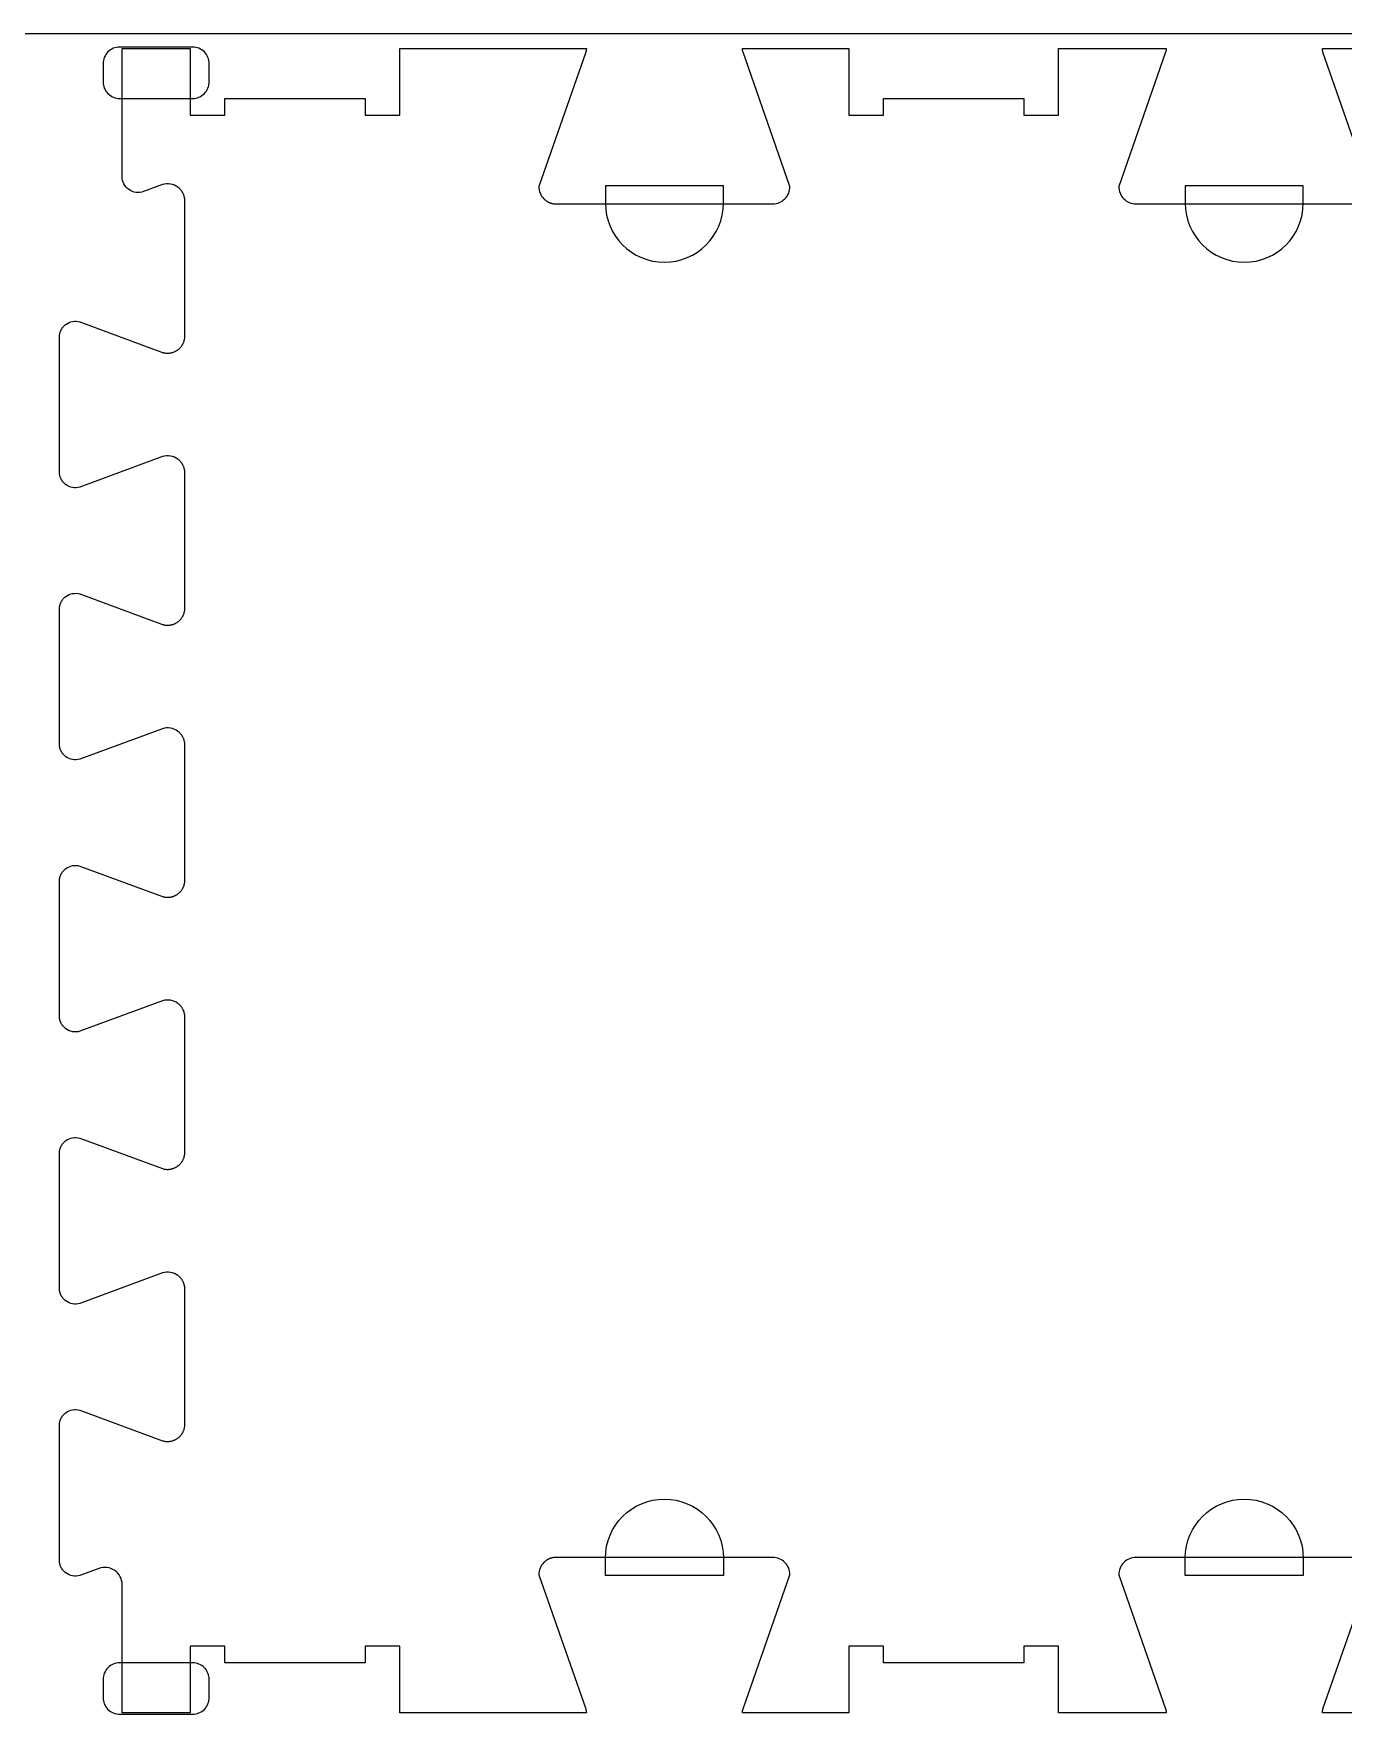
# Model space of a CAD drawing. Extents: x 0 to 4485, y 0 to 17041.
# Drawn here: x 1297 to 1769, y 12605 to 13216 of the extents above; entities that cross this region are included whole.
import ezdxf

# ---------------------------------------------------------------- set-up
doc = ezdxf.new("R2010")
doc.units = 0
for name, color, linetype in [('0_SHEET_SPRUCEPLY_2440X122', 1, 'CONTINUOUS'), ('4_ANYTOOL_CUTTHROUGH_OUTSI', 5, 'CONTINUOUS'), ('5_ANYTOOL_HALF_MILL_9MM_IN', 3, 'CONTINUOUS')]:
    doc.layers.add(name, color=color, linetype=linetype)

msp = doc.modelspace()

# ---------------------------------------------------------------- linework, layer by layer
at = {"layer": '0_SHEET_SPRUCEPLY_2440X122'}
msp.add_lwpolyline([(371.7, 13215.62), (371.7, 11995.62), (2811.7, 11995.62), (2811.7, 13215.62)], close=True, dxfattribs=at)
at = {"layer": '4_ANYTOOL_CUTTHROUGH_OUTSI', "color": 5}
for points in [[(1771.99, 12666.87), (1693.99, 12666.87, 0.414214), (1687.74, 12660.62), (1687.74, 12660.58), (1687.76, 12660.53), (1704.66, 12612.26), (1704.66, 12612.26, -0.061485), (1704.89, 12610.87), (1666.08, 12610.87), (1666.08, 12634.62), (1666.08, 12634.87), (1653.58, 12634.87), (1653.58, 12628.87), (1603.08, 12628.87), (1603.08, 12634.87), (1590.58, 12634.87), (1590.58, 12634.62), (1590.58, 12610.87), (1552.19, 12610.87), (1552.19, 12610.87, -0.061485), (1552.43, 12612.26), (1569.32, 12660.53), (1569.34, 12660.58), (1569.34, 12660.62), (1569.34, 12660.62, 0.414214), (1563.09, 12666.87), (1485.09, 12666.87), (1484.94, 12666.87), (1484.79, 12666.86), (1484.64, 12666.85), (1484.49, 12666.84), (1484.33, 12666.82), (1484.18, 12666.8), (1484.03, 12666.78), (1483.88, 12666.75), (1483.73, 12666.72), (1483.58, 12666.68), (1483.43, 12666.64), (1483.28, 12666.6), (1483.13, 12666.55), (1482.99, 12666.5), (1482.84, 12666.45), (1482.7, 12666.39), (1482.55, 12666.33), (1482.41, 12666.27), (1482.27, 12666.2), (1482.14, 12666.13), (1482, 12666.05), (1481.87, 12665.97), (1481.73, 12665.89), (1481.61, 12665.81), (1481.48, 12665.72), (1481.36, 12665.63), (1481.23, 12665.54), (1481.12, 12665.44), (1481, 12665.34), (1480.89, 12665.24), (1480.78, 12665.14), (1480.67, 12665.04, 0.198912), (1478.84, 12660.62), (1478.84, 12660.58), (1478.85, 12660.53), (1495.75, 12612.26), (1495.75, 12612.26, -0.061485), (1495.98, 12610.87), (1478.52, 12610.87), (1428.77, 12610.87), (1428.77, 12634.87), (1416.27, 12634.87), (1416.27, 12628.87), (1365.77, 12628.87), (1365.77, 12634.87), (1353.27, 12634.87), (1353.27, 12610.87), (1328.77, 12610.87), (1328.77, 12657.01), (1328.77, 12657.01, 0.522088), (1320.35, 12662.87), (1313.55, 12660.36, -0.236725), (1308.47, 12661.25), (1308.35, 12661.35), (1308.22, 12661.45), (1308.09, 12661.56), (1307.97, 12661.67), (1307.85, 12661.79), (1307.74, 12661.9), (1307.62, 12662.03), (1307.51, 12662.15), (1307.41, 12662.28), (1307.3, 12662.42), (1307.2, 12662.55), (1307.11, 12662.69), (1307.02, 12662.84), (1306.93, 12662.98), (1306.85, 12663.13), (1306.77, 12663.28), (1306.69, 12663.44), (1306.62, 12663.59), (1306.56, 12663.75), (1306.5, 12663.91), (1306.44, 12664.07), (1306.39, 12664.23), (1306.35, 12664.39), (1306.31, 12664.56), (1306.27, 12664.72), (1306.24, 12664.88), (1306.21, 12665.05), (1306.19, 12665.21), (1306.18, 12665.38), (1306.17, 12665.54), (1306.16, 12665.7), (1306.16, 12665.86), (1306.16, 12714.37), (1306.16, 12714.53), (1306.17, 12714.7), (1306.18, 12714.86), (1306.19, 12715.02), (1306.21, 12715.19), (1306.24, 12715.35), (1306.27, 12715.52), (1306.31, 12715.68), (1306.35, 12715.84), (1306.39, 12716.01), (1306.44, 12716.17), (1306.5, 12716.33), (1306.56, 12716.49), (1306.62, 12716.64), (1306.69, 12716.8), (1306.77, 12716.95), (1306.85, 12717.1), (1306.93, 12717.25), (1307.02, 12717.4), (1307.11, 12717.54), (1307.21, 12717.68), (1307.3, 12717.82), (1307.41, 12717.95), (1307.51, 12718.08), (1307.62, 12718.21), (1307.74, 12718.33), (1307.85, 12718.45), (1307.97, 12718.57), (1308.1, 12718.68), (1308.22, 12718.78), (1308.35, 12718.89), (1308.47, 12718.98, -0.236725), (1313.55, 12719.88), (1343.33, 12708.88), (1343.33, 12708.88), (1343.33, 12708.88), (1343.5, 12708.83), (1343.68, 12708.79), (1343.85, 12708.75), (1344.02, 12708.71), (1344.2, 12708.68), (1344.38, 12708.66), (1344.56, 12708.64), (1344.74, 12708.63), (1344.93, 12708.62), (1345.11, 12708.61), (1345.29, 12708.62), (1345.48, 12708.62), (1345.66, 12708.64), (1345.85, 12708.66), (1346.03, 12708.68), (1346.21, 12708.71), (1346.39, 12708.74), (1346.58, 12708.78), (1346.75, 12708.83), (1346.93, 12708.88), (1347.11, 12708.94), (1347.28, 12709), (1347.45, 12709.06), (1347.62, 12709.13), (1347.79, 12709.21), (1347.95, 12709.29), (1348.11, 12709.37), (1348.27, 12709.46), (1348.42, 12709.55), (1348.57, 12709.65), (1348.72, 12709.75), (1348.86, 12709.85), (1349, 12709.96), (1349.14, 12710.07), (1349.27, 12710.19), (1349.41, 12710.31), (1349.54, 12710.43), (1349.66, 12710.56), (1349.78, 12710.69), (1349.9, 12710.83), (1350.02, 12710.97), (1350.13, 12711.12), (1350.24, 12711.27), (1350.34, 12711.42), (1350.44, 12711.57), (1350.54, 12711.73), (1350.63, 12711.89), (1350.72, 12712.06), (1350.8, 12712.23), (1350.87, 12712.39), (1350.94, 12712.57), (1351.01, 12712.74), (1351.07, 12712.91), (1351.12, 12713.09), (1351.17, 12713.26), (1351.22, 12713.44), (1351.26, 12713.62), (1351.29, 12713.8), (1351.32, 12713.98), (1351.34, 12714.16), (1351.36, 12714.33), (1351.37, 12714.51), (1351.38, 12714.69), (1351.38, 12714.86), (1351.38, 12763.37), (1351.38, 12763.55), (1351.37, 12763.72), (1351.36, 12763.9), (1351.34, 12764.08), (1351.32, 12764.26), (1351.29, 12764.44), (1351.26, 12764.62), (1351.22, 12764.79), (1351.17, 12764.97), (1351.12, 12765.15), (1351.07, 12765.32), (1351.01, 12765.5), (1350.94, 12765.67), (1350.87, 12765.84), (1350.8, 12766.01), (1350.72, 12766.18), (1350.63, 12766.34), (1350.54, 12766.5), (1350.44, 12766.66), (1350.35, 12766.82), (1350.24, 12766.97), (1350.13, 12767.12), (1350.02, 12767.26), (1349.9, 12767.4), (1349.79, 12767.54), (1349.66, 12767.68), (1349.54, 12767.8), (1349.41, 12767.93), (1349.27, 12768.05), (1349.14, 12768.17), (1349, 12768.28), (1348.86, 12768.39, 0.237079), (1343.33, 12769.36), (1343.33, 12769.35), (1343.32, 12769.35), (1313.55, 12758.36), (1313.55, 12758.36, -0.236725), (1308.47, 12759.25), (1308.35, 12759.35), (1308.22, 12759.45), (1308.1, 12759.56), (1307.97, 12759.67), (1307.85, 12759.79), (1307.74, 12759.9), (1307.62, 12760.03), (1307.51, 12760.15), (1307.41, 12760.28), (1307.3, 12760.42), (1307.21, 12760.55), (1307.11, 12760.69), (1307.02, 12760.84), (1306.93, 12760.98), (1306.85, 12761.13), (1306.77, 12761.28), (1306.69, 12761.44), (1306.62, 12761.59), (1306.56, 12761.75), (1306.5, 12761.91), (1306.44, 12762.07), (1306.39, 12762.23), (1306.35, 12762.39), (1306.31, 12762.56), (1306.27, 12762.72), (1306.24, 12762.88), (1306.21, 12763.05), (1306.19, 12763.21), (1306.18, 12763.38), (1306.17, 12763.54), (1306.16, 12763.7), (1306.16, 12763.86), (1306.16, 12812.37), (1306.16, 12812.53), (1306.17, 12812.7), (1306.18, 12812.86), (1306.19, 12813.02), (1306.22, 12813.19), (1306.24, 12813.35), (1306.27, 12813.52), (1306.31, 12813.68), (1306.35, 12813.84), (1306.39, 12814.01), (1306.44, 12814.17), (1306.5, 12814.33), (1306.56, 12814.49), (1306.63, 12814.64), (1306.69, 12814.8), (1306.77, 12814.95), (1306.85, 12815.1), (1306.93, 12815.25), (1307.02, 12815.4), (1307.11, 12815.54), (1307.21, 12815.68), (1307.31, 12815.82), (1307.41, 12815.95), (1307.51, 12816.08), (1307.63, 12816.21), (1307.74, 12816.33), (1307.85, 12816.45), (1307.97, 12816.57), (1308.1, 12816.68), (1308.22, 12816.78), (1308.35, 12816.89), (1308.47, 12816.98, -0.236725), (1313.55, 12817.88), (1343.33, 12806.88), (1343.33, 12806.88), (1343.33, 12806.88), (1343.5, 12806.83), (1343.68, 12806.79), (1343.85, 12806.75), (1344.03, 12806.71), (1344.2, 12806.68), (1344.38, 12806.66), (1344.56, 12806.64), (1344.74, 12806.63), (1344.93, 12806.62), (1345.11, 12806.61), (1345.29, 12806.62), (1345.48, 12806.62), (1345.66, 12806.64), (1345.85, 12806.66), (1346.03, 12806.68), (1346.21, 12806.71), (1346.4, 12806.74), (1346.58, 12806.78), (1346.76, 12806.83), (1346.93, 12806.88), (1347.11, 12806.94), (1347.28, 12807), (1347.45, 12807.06), (1347.62, 12807.13), (1347.79, 12807.21), (1347.95, 12807.29), (1348.11, 12807.37), (1348.27, 12807.46), (1348.42, 12807.55), (1348.57, 12807.65), (1348.72, 12807.75), (1348.86, 12807.85), (1349, 12807.96), (1349.14, 12808.07), (1349.27, 12808.19), (1349.41, 12808.31), (1349.54, 12808.43), (1349.66, 12808.56), (1349.79, 12808.69), (1349.9, 12808.83), (1350.02, 12808.97), (1350.13, 12809.12), (1350.24, 12809.27), (1350.35, 12809.42), (1350.44, 12809.57), (1350.54, 12809.73), (1350.63, 12809.89), (1350.72, 12810.06), (1350.8, 12810.23), (1350.87, 12810.39), (1350.94, 12810.57), (1351.01, 12810.74), (1351.07, 12810.91), (1351.12, 12811.09), (1351.17, 12811.26), (1351.22, 12811.44), (1351.26, 12811.62), (1351.29, 12811.8), (1351.32, 12811.98), (1351.34, 12812.16), (1351.36, 12812.33), (1351.37, 12812.51), (1351.38, 12812.69), (1351.38, 12812.86), (1351.38, 12861.37), (1351.38, 12861.55), (1351.37, 12861.72), (1351.36, 12861.9), (1351.34, 12862.08), (1351.32, 12862.26), (1351.29, 12862.44), (1351.26, 12862.62), (1351.22, 12862.79), (1351.17, 12862.97), (1351.12, 12863.15), (1351.07, 12863.32), (1351.01, 12863.5), (1350.94, 12863.67), (1350.87, 12863.84), (1350.8, 12864.01), (1350.72, 12864.18), (1350.63, 12864.34), (1350.54, 12864.5), (1350.45, 12864.66), (1350.35, 12864.82), (1350.24, 12864.97), (1350.13, 12865.12), (1350.02, 12865.26), (1349.91, 12865.4), (1349.79, 12865.54), (1349.66, 12865.68), (1349.54, 12865.8), (1349.41, 12865.93), (1349.27, 12866.05), (1349.14, 12866.17), (1349, 12866.28), (1348.86, 12866.39, 0.237079), (1343.34, 12867.36), (1343.33, 12867.35), (1343.32, 12867.35), (1313.55, 12856.36), (1313.55, 12856.36, -0.236725), (1308.47, 12857.25), (1308.35, 12857.35), (1308.22, 12857.45), (1308.1, 12857.56), (1307.97, 12857.67), (1307.85, 12857.79), (1307.74, 12857.9), (1307.63, 12858.03), (1307.51, 12858.15), (1307.41, 12858.28), (1307.31, 12858.42), (1307.21, 12858.55), (1307.11, 12858.69), (1307.02, 12858.84), (1306.93, 12858.98), (1306.85, 12859.13), (1306.77, 12859.28), (1306.69, 12859.44), (1306.63, 12859.59), (1306.56, 12859.75), (1306.5, 12859.91), (1306.44, 12860.07), (1306.39, 12860.23), (1306.35, 12860.39), (1306.31, 12860.56), (1306.27, 12860.72), (1306.24, 12860.88), (1306.22, 12861.05), (1306.19, 12861.21), (1306.18, 12861.38), (1306.17, 12861.54), (1306.16, 12861.7), (1306.16, 12861.86), (1306.16, 12910.37), (1306.16, 12910.53), (1306.17, 12910.7), (1306.18, 12910.86), (1306.19, 12911.02), (1306.22, 12911.19), (1306.24, 12911.35), (1306.27, 12911.52), (1306.31, 12911.68), (1306.35, 12911.84), (1306.39, 12912.01), (1306.45, 12912.17), (1306.5, 12912.33), (1306.56, 12912.49), (1306.63, 12912.64), (1306.7, 12912.8), (1306.77, 12912.95), (1306.85, 12913.1), (1306.93, 12913.25), (1307.02, 12913.4), (1307.11, 12913.54), (1307.21, 12913.68), (1307.31, 12913.82), (1307.41, 12913.95), (1307.52, 12914.08), (1307.63, 12914.21), (1307.74, 12914.33), (1307.86, 12914.45), (1307.97, 12914.57), (1308.1, 12914.68), (1308.22, 12914.78), (1308.35, 12914.89), (1308.48, 12914.98, -0.236725), (1313.55, 12915.88), (1343.33, 12904.88), (1343.34, 12904.88), (1343.34, 12904.88), (1343.5, 12904.83), (1343.68, 12904.79), (1343.85, 12904.75), (1344.03, 12904.71), (1344.2, 12904.68), (1344.38, 12904.66), (1344.56, 12904.64), (1344.74, 12904.63), (1344.93, 12904.62), (1345.11, 12904.61), (1345.3, 12904.62), (1345.48, 12904.62), (1345.66, 12904.64), (1345.85, 12904.66), (1346.03, 12904.68), (1346.21, 12904.71), (1346.4, 12904.74), (1346.58, 12904.78), (1346.76, 12904.83), (1346.93, 12904.88), (1347.11, 12904.94), (1347.28, 12905), (1347.45, 12905.06), (1347.62, 12905.13), (1347.79, 12905.21), (1347.95, 12905.29), (1348.11, 12905.37), (1348.27, 12905.46), (1348.42, 12905.55), (1348.57, 12905.65), (1348.72, 12905.75), (1348.86, 12905.85), (1349, 12905.96), (1349.14, 12906.07), (1349.27, 12906.19), (1349.41, 12906.31), (1349.54, 12906.43), (1349.66, 12906.56), (1349.79, 12906.69), (1349.91, 12906.83), (1350.02, 12906.97), (1350.13, 12907.12), (1350.24, 12907.27), (1350.35, 12907.42), (1350.45, 12907.57), (1350.54, 12907.73), (1350.63, 12907.89), (1350.72, 12908.06), (1350.8, 12908.23), (1350.87, 12908.39), (1350.94, 12908.57), (1351.01, 12908.74), (1351.07, 12908.91), (1351.12, 12909.09), (1351.17, 12909.26), (1351.22, 12909.44), (1351.26, 12909.62), (1351.29, 12909.8), (1351.32, 12909.98), (1351.34, 12910.16), (1351.36, 12910.33), (1351.37, 12910.51), (1351.38, 12910.69), (1351.38, 12910.86), (1351.38, 12959.37), (1351.38, 12959.55), (1351.37, 12959.72), (1351.36, 12959.9), (1351.34, 12960.08), (1351.32, 12960.26), (1351.29, 12960.44), (1351.26, 12960.62), (1351.22, 12960.79), (1351.17, 12960.97), (1351.12, 12961.15), (1351.07, 12961.32), (1351.01, 12961.5), (1350.94, 12961.67), (1350.87, 12961.84), (1350.8, 12962.01), (1350.72, 12962.18), (1350.63, 12962.34), (1350.54, 12962.5), (1350.45, 12962.66), (1350.35, 12962.82), (1350.24, 12962.97), (1350.13, 12963.12), (1350.02, 12963.26), (1349.91, 12963.4), (1349.79, 12963.54), (1349.66, 12963.68), (1349.54, 12963.8), (1349.41, 12963.93), (1349.27, 12964.05), (1349.14, 12964.17), (1349, 12964.28), (1348.86, 12964.39, 0.237079), (1343.34, 12965.36), (1343.33, 12965.35), (1343.32, 12965.35), (1313.55, 12954.36), (1313.55, 12954.36, -0.236725), (1308.48, 12955.25), (1308.35, 12955.35), (1308.22, 12955.45), (1308.1, 12955.56), (1307.97, 12955.67), (1307.86, 12955.79), (1307.74, 12955.9), (1307.63, 12956.03), (1307.52, 12956.15), (1307.41, 12956.28), (1307.31, 12956.42), (1307.21, 12956.55), (1307.11, 12956.69), (1307.02, 12956.84), (1306.93, 12956.98), (1306.85, 12957.13), (1306.77, 12957.28), (1306.7, 12957.44), (1306.63, 12957.59), (1306.56, 12957.75), (1306.5, 12957.91), (1306.45, 12958.07), (1306.39, 12958.23), (1306.35, 12958.39), (1306.31, 12958.56), (1306.27, 12958.72), (1306.24, 12958.88), (1306.22, 12959.05), (1306.19, 12959.21), (1306.18, 12959.38), (1306.17, 12959.54), (1306.16, 12959.7), (1306.16, 12959.86), (1306.16, 13008.37), (1306.16, 13008.53), (1306.17, 13008.7), (1306.18, 13008.86), (1306.2, 13009.02), (1306.22, 13009.19), (1306.24, 13009.35), (1306.27, 13009.52), (1306.31, 13009.68), (1306.35, 13009.84), (1306.4, 13010.01), (1306.45, 13010.17), (1306.5, 13010.33), (1306.56, 13010.49), (1306.63, 13010.64), (1306.7, 13010.8), (1306.77, 13010.95), (1306.85, 13011.1), (1306.93, 13011.25), (1307.02, 13011.4), (1307.11, 13011.54), (1307.21, 13011.68), (1307.31, 13011.82), (1307.41, 13011.95), (1307.52, 13012.08), (1307.63, 13012.21), (1307.74, 13012.33), (1307.86, 13012.45), (1307.97, 13012.57), (1308.1, 13012.68), (1308.22, 13012.78), (1308.35, 13012.89), (1308.48, 13012.98, -0.236725), (1313.55, 13013.88), (1343.33, 13002.88), (1343.34, 13002.88), (1343.34, 13002.88), (1343.51, 13002.83), (1343.68, 13002.79), (1343.85, 13002.75), (1344.03, 13002.71), (1344.2, 13002.68), (1344.38, 13002.66), (1344.56, 13002.64), (1344.75, 13002.63), (1344.93, 13002.62), (1345.11, 13002.61), (1345.3, 13002.62), (1345.48, 13002.62), (1345.66, 13002.64), (1345.85, 13002.66), (1346.03, 13002.68), (1346.21, 13002.71), (1346.4, 13002.74), (1346.58, 13002.78), (1346.76, 13002.83), (1346.93, 13002.88), (1347.11, 13002.94), (1347.28, 13003), (1347.45, 13003.06), (1347.62, 13003.13), (1347.79, 13003.21), (1347.95, 13003.29), (1348.11, 13003.37), (1348.27, 13003.46), (1348.42, 13003.55), (1348.57, 13003.65), (1348.72, 13003.75), (1348.86, 13003.85), (1349, 13003.96), (1349.14, 13004.07), (1349.27, 13004.19), (1349.41, 13004.31), (1349.54, 13004.43), (1349.66, 13004.56), (1349.79, 13004.69), (1349.91, 13004.83), (1350.02, 13004.97), (1350.13, 13005.12), (1350.24, 13005.27), (1350.35, 13005.42), (1350.45, 13005.57), (1350.54, 13005.73), (1350.63, 13005.89), (1350.72, 13006.06), (1350.8, 13006.23), (1350.87, 13006.39), (1350.94, 13006.57), (1351.01, 13006.74), (1351.07, 13006.91), (1351.12, 13007.09), (1351.17, 13007.26), (1351.22, 13007.44), (1351.26, 13007.62), (1351.29, 13007.8), (1351.32, 13007.98), (1351.34, 13008.16), (1351.36, 13008.33), (1351.37, 13008.51), (1351.38, 13008.69), (1351.38, 13008.86), (1351.38, 13057.37), (1351.38, 13057.55), (1351.37, 13057.72), (1351.36, 13057.9), (1351.34, 13058.08), (1351.32, 13058.26), (1351.29, 13058.44), (1351.26, 13058.62), (1351.22, 13058.79), (1351.17, 13058.97), (1351.12, 13059.15), (1351.07, 13059.32), (1351.01, 13059.5), (1350.94, 13059.67), (1350.87, 13059.84), (1350.8, 13060.01), (1350.72, 13060.18), (1350.63, 13060.34), (1350.54, 13060.5), (1350.45, 13060.66), (1350.35, 13060.82), (1350.24, 13060.97), (1350.13, 13061.12), (1350.02, 13061.26), (1349.91, 13061.4), (1349.79, 13061.54), (1349.66, 13061.68), (1349.54, 13061.8), (1349.41, 13061.93), (1349.28, 13062.05), (1349.14, 13062.17), (1349, 13062.28), (1348.86, 13062.39, 0.237079), (1343.34, 13063.36), (1343.33, 13063.35), (1343.32, 13063.35), (1313.55, 13052.36), (1313.55, 13052.36, -0.236725), (1308.48, 13053.25), (1308.35, 13053.35), (1308.22, 13053.45), (1308.1, 13053.56), (1307.97, 13053.67), (1307.86, 13053.79), (1307.74, 13053.9), (1307.63, 13054.03), (1307.52, 13054.15), (1307.41, 13054.28), (1307.31, 13054.42), (1307.21, 13054.55), (1307.11, 13054.69), (1307.02, 13054.84), (1306.93, 13054.98), (1306.85, 13055.13), (1306.77, 13055.28), (1306.7, 13055.44), (1306.63, 13055.59), (1306.56, 13055.75), (1306.5, 13055.91), (1306.45, 13056.07), (1306.4, 13056.23), (1306.35, 13056.39), (1306.31, 13056.56), (1306.27, 13056.72), (1306.24, 13056.88), (1306.22, 13057.05), (1306.2, 13057.21), (1306.18, 13057.38), (1306.17, 13057.54), (1306.16, 13057.7), (1306.16, 13057.86), (1306.16, 13106.37), (1306.16, 13106.53), (1306.17, 13106.7), (1306.18, 13106.86), (1306.2, 13107.02), (1306.22, 13107.19), (1306.24, 13107.35), (1306.27, 13107.52), (1306.31, 13107.68), (1306.35, 13107.84), (1306.4, 13108.01), (1306.45, 13108.17), (1306.5, 13108.33), (1306.56, 13108.49), (1306.63, 13108.64), (1306.7, 13108.8), (1306.77, 13108.95), (1306.85, 13109.1), (1306.93, 13109.25), (1307.02, 13109.4), (1307.11, 13109.54), (1307.21, 13109.68), (1307.31, 13109.82), (1307.41, 13109.95), (1307.52, 13110.08), (1307.63, 13110.21), (1307.74, 13110.33), (1307.86, 13110.45), (1307.98, 13110.57), (1308.1, 13110.68), (1308.22, 13110.78), (1308.35, 13110.89), (1308.48, 13110.98, -0.236725), (1313.55, 13111.88), (1343.33, 13100.88), (1343.34, 13100.88), (1343.34, 13100.88), (1343.51, 13100.83), (1343.68, 13100.79), (1343.85, 13100.75), (1344.03, 13100.71), (1344.2, 13100.68), (1344.38, 13100.66), (1344.56, 13100.64), (1344.75, 13100.63), (1344.93, 13100.62), (1345.11, 13100.61), (1345.3, 13100.62), (1345.48, 13100.62), (1345.66, 13100.64), (1345.85, 13100.66), (1346.03, 13100.68), (1346.21, 13100.71), (1346.4, 13100.74), (1346.58, 13100.78), (1346.76, 13100.83), (1346.93, 13100.88), (1347.11, 13100.94), (1347.28, 13101), (1347.46, 13101.06), (1347.62, 13101.13), (1347.79, 13101.21), (1347.95, 13101.29), (1348.11, 13101.37), (1348.27, 13101.46), (1348.42, 13101.55), (1348.57, 13101.65), (1348.72, 13101.75), (1348.86, 13101.85), (1349, 13101.96), (1349.14, 13102.07), (1349.28, 13102.19), (1349.41, 13102.31), (1349.54, 13102.43), (1349.66, 13102.56), (1349.79, 13102.69), (1349.91, 13102.83), (1350.02, 13102.97), (1350.13, 13103.12), (1350.24, 13103.27), (1350.35, 13103.42), (1350.45, 13103.57), (1350.54, 13103.73), (1350.63, 13103.89), (1350.72, 13104.06), (1350.8, 13104.23), (1350.87, 13104.39), (1350.94, 13104.57), (1351.01, 13104.74), (1351.07, 13104.91), (1351.12, 13105.09), (1351.17, 13105.26), (1351.22, 13105.44), (1351.26, 13105.62), (1351.29, 13105.8), (1351.32, 13105.98), (1351.34, 13106.16), (1351.36, 13106.33), (1351.37, 13106.51), (1351.38, 13106.69), (1351.38, 13106.86), (1351.38, 13155.37), (1351.38, 13155.55), (1351.37, 13155.72), (1351.36, 13155.9), (1351.34, 13156.08), (1351.32, 13156.26), (1351.29, 13156.44), (1351.26, 13156.62), (1351.22, 13156.79), (1351.17, 13156.97), (1351.12, 13157.15), (1351.07, 13157.32), (1351.01, 13157.5), (1350.94, 13157.67), (1350.87, 13157.84), (1350.8, 13158.01), (1350.72, 13158.18), (1350.63, 13158.34), (1350.54, 13158.5), (1350.45, 13158.66), (1350.35, 13158.82), (1350.24, 13158.97), (1350.13, 13159.12), (1350.02, 13159.26), (1349.91, 13159.4), (1349.79, 13159.54), (1349.66, 13159.68), (1349.54, 13159.8), (1349.41, 13159.93), (1349.28, 13160.05), (1349.14, 13160.17), (1349, 13160.28), (1348.86, 13160.39, 0.237079), (1343.34, 13161.36), (1343.33, 13161.35), (1343.32, 13161.35), (1336.51, 13158.84), (1336.51, 13158.84, -0.522087), (1328.77, 13164.23), (1328.77, 13210.37), (1353.27, 13210.37), (1353.27, 13186.37), (1365.77, 13186.37), (1365.77, 13192.37), (1416.27, 13192.37), (1416.27, 13186.37), (1428.77, 13186.37), (1428.77, 13210.37), (1478.52, 13210.37), (1495.98, 13210.37), (1495.98, 13210.37, -0.061485), (1495.75, 13208.98), (1478.85, 13160.7), (1478.84, 13160.66), (1478.84, 13160.62), (1478.84, 13160.62, 0.198912), (1480.67, 13156.2), (1480.78, 13156.09), (1480.89, 13155.99), (1481, 13155.89), (1481.12, 13155.79), (1481.23, 13155.7), (1481.36, 13155.6), (1481.48, 13155.51), (1481.61, 13155.43), (1481.73, 13155.34), (1481.87, 13155.26), (1482, 13155.18), (1482.14, 13155.11), (1482.27, 13155.04), (1482.41, 13154.97), (1482.55, 13154.9), (1482.7, 13154.84), (1482.84, 13154.79), (1482.99, 13154.73), (1483.13, 13154.68), (1483.28, 13154.63), (1483.43, 13154.59), (1483.58, 13154.55), (1483.73, 13154.52), (1483.88, 13154.49), (1484.03, 13154.46), (1484.18, 13154.43), (1484.33, 13154.41), (1484.49, 13154.4), (1484.64, 13154.38), (1484.79, 13154.37), (1484.94, 13154.37), (1485.09, 13154.37), (1563.09, 13154.37, 0.414214), (1569.34, 13160.62), (1569.34, 13160.66), (1569.32, 13160.7), (1552.43, 13208.98), (1552.43, 13208.98, -0.061485), (1552.19, 13210.37), (1590.58, 13210.37), (1590.58, 13186.37), (1603.08, 13186.37), (1603.08, 13192.37), (1653.58, 13192.37), (1653.58, 13186.37), (1666.08, 13186.37), (1666.08, 13186.62), (1666.08, 13210.37), (1666.08, 13210.37), (1704.89, 13210.37, -0.061485), (1704.66, 13208.98), (1687.76, 13160.7), (1687.74, 13160.66), (1687.74, 13160.62), (1687.74, 13160.62, 0.414214), (1693.99, 13154.37), (1771.99, 13154.37)], [(1778.23, 13160.7), (1761.33, 13208.98), (1761.33, 13208.98, -0.061485), (1761.1, 13210.37), (1778.56, 13210.37)], [(1778.56, 12610.87), (1761.1, 12610.87), (1761.1, 12610.87, -0.061485), (1761.33, 12612.26), (1778.23, 12660.53)]]:
    msp.add_lwpolyline(points, format="xyb", dxfattribs=at)
at = {"layer": '5_ANYTOOL_HALF_MILL_9MM_IN'}
for points in [[(1327.89, 13210.87, 0.414214), (1321.89, 13204.87), (1321.89, 13198.37, 0.414214), (1327.89, 13192.37), (1354.14, 13192.37, 0.414214), (1360.14, 13198.37), (1360.14, 13204.87, 0.414214), (1354.14, 13210.87)], [(1502.84, 13154.62, 1), (1545.34, 13154.62), (1545.34, 13154.87), (1545.34, 13160.87), (1502.84, 13160.87), (1502.84, 13154.87), (1502.84, 13154.62)], [(1711.74, 13154.62, 1), (1754.24, 13154.62), (1754.24, 13154.87), (1754.24, 13160.87), (1711.74, 13160.87), (1711.74, 13154.87), (1711.74, 13154.62)], [(1502.84, 12666.62, -1), (1545.34, 12666.62), (1545.34, 12666.37), (1545.34, 12660.37), (1502.84, 12660.37), (1502.84, 12666.37), (1502.84, 12666.62)], [(1711.74, 12666.62, -1), (1754.24, 12666.62), (1754.24, 12666.37), (1754.24, 12660.37), (1711.74, 12660.37), (1711.74, 12666.37), (1711.74, 12666.62)], [(1327.89, 12628.87, 0.414214), (1321.89, 12622.87), (1321.89, 12616.37, 0.414214), (1327.89, 12610.37), (1354.14, 12610.37, 0.414214), (1360.14, 12616.37), (1360.14, 12622.87, 0.414214), (1354.14, 12628.87)]]:
    msp.add_lwpolyline(points, format="xyb", close=True, dxfattribs=at)

doc.saveas('drawing.dxf')
